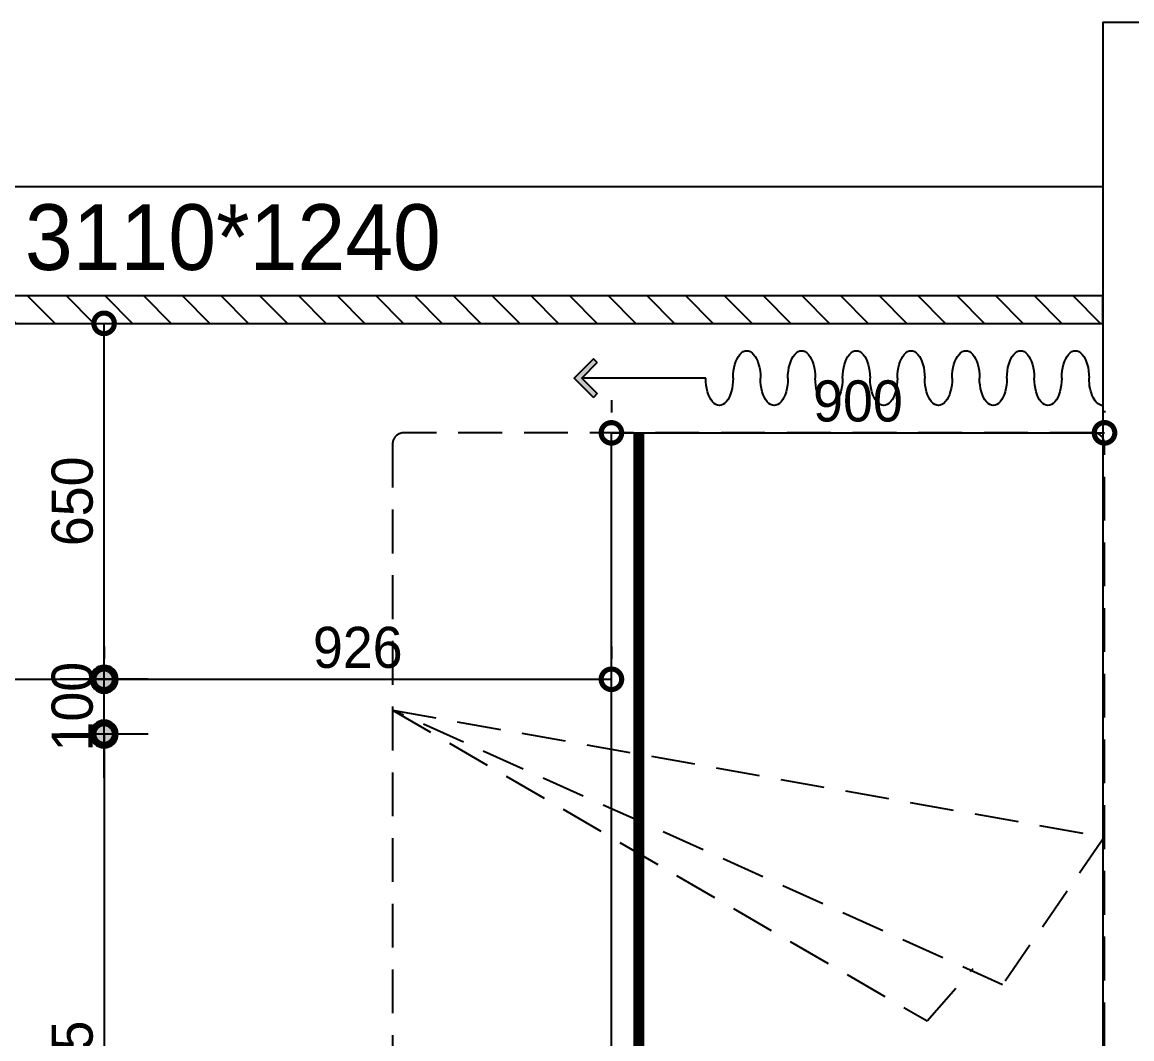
# Model space of a CAD drawing. Header units: inches. Extents: x -63256 to 33689, y -34490 to 100230.
# Drawn here: x -436 to 1590, y 11737 to 13594 of the extents above; entities that cross this region are included whole.
import ezdxf

# ---------------------------------------------------------------- set-up
doc = ezdxf.new("R2010")
doc.units = ezdxf.units.IN
doc.header["$LTSCALE"] = 100
doc.header["$MEASUREMENT"] = 0
doc.linetypes.add('DH-HID2', pattern=[1.2, 0.8, -0.4])
doc.linetypes.add('HID', pattern=[2.5, 1.5, -1])
for name, color, linetype in [('0-ELC TEXT', 7, 'Continuous'), ('01. F-소품', 3, 'Continuous'), ('06-LIGHT', 4, 'Continuous'), ('07-DIM WAL', 5, 'Continuous'), ('3.기호.계단선', 30, 'Continuous'), ('C-WIN', 4, 'Continuous'), ('FU-FURM', 251, 'DH-HID2'), ('RC-LIGHT', 7, 'Continuous'), ('도면층2', 2, 'Continuous')]:
    doc.layers.add(name, color=color, linetype=linetype)
doc.styles.add('스타일1', font='')
doc.styles.add('코레일둥고', font='')
doc.styles.get('스타일1').set_extended_font_data('HYwulM')
doc.styles.get('코레일둥고').set_extended_font_data('Korail Round Gothic Medium')
doc.dimstyles.new('30', dxfattribs={"dimscale": 30, "dimtxt": 2.5, "dimasz": 2.5, "dimexe": 1.25, "dimexo": 2, "dimtad": 1, "dimdec": 0, "dimtxsty": '스타일1', "dimblk": 'DOTSMALL', "dimcen": 2.5, "dimclrd": 1, "dimclre": 1, "dimclrt": 2, "dimadec": 0, "dimazin": 0, "dimtfac": 1, "dimtix": 1, "dimtmove": 0, "dimatfit": 3, "dimldrblk": 'DOTSMALL', "dimfxl": 1.25, "dimarcsym": 0})

# ---------------------------------------------------------------- blocks, each defined once
blk = doc.blocks.new('vuidauseh')
at = {"layer": 'C-WIN'}
blk.add_lwpolyline([(-54854.5, 13293.6), (-51744.5, 13293.6), (-51744.5, 13093.6), (-54854.5, 13093.6)], close=True, dxfattribs=at)
at = {"layer": '도면층2'}
for q in [(-50884.5, 13593.6), (-51744.5, 8913.6)]:
    blk.add_line((-51744.5, 13593.6), q, dxfattribs=at)
at = {"layer": '0-ELC TEXT', "style": '코레일둥고'}
blk.add_text('3110*1240', height=120, dxfattribs=at).set_placement((-53712.7, 13141.1))
blk = doc.blocks.new('VUDASAUSEH')
at = {"layer": '3.기호.계단선'}
h = blk.add_hatch(dxfattribs=at)
h.set_pattern_fill('_USER', color=256, scale=50, angle=135, pattern_type=0)
h.set_pattern_definition([(135, (63784.06, -229590.68), (-35.355339, -35.355339), [])])
h.paths.add_polyline_path([(-24263.2, -5376.4), (-24263.2, -5326.4), (-27613.2, -5326.4), (-27613.2, -5376.4)])
blk.add_lwpolyline([(-24263.2, -5376.4), (-24263.2, -5326.4), (-27613.2, -5326.4), (-27613.2, -5376.4), (-24263.2, -5376.4)], dxfattribs=at)
at = {"layer": 'FU-FURM', "color": 8}
for p, q in [((-25560, -6082.9), (-24584, -6650.4)), ((-24446, -6584.4), (-25560, -6082.9)), ((-25560, -6082.9), (-24260, -6314.4)), ((-24260, -6314.4), (-24446, -6584.4)), ((-24584, -6650.4), (-24500, -6554.4))]:
    blk.add_line(p, q, dxfattribs=at)
blk.add_lwpolyline([(-25540, -7676.4), (-24280, -7676.4, 0.414214), (-24260, -7656.4), (-24260, -5596.4, 0.414214), (-24280, -5576.4), (-25540, -5576.4, 0.414214), (-25560, -5596.4), (-25560, -7656.4, 0.414214)], format="xyb", close=True, dxfattribs=at)
blk.add_blockref('vuidauseh', (27481.3, -18420))
blk = doc.blocks.new('FFSFDF')
at = {"layer": '01. F-소품'}
blk.add_hatch(color=8, dxfattribs=at).paths.add_polyline_path([(1567672.9, 1746751.1), (1567679.9, 1746744.1), (1567715.3, 1746779.4), (1567679.9, 1746814.8), (1567672.9, 1746807.7), (1567701.2, 1746779.4)])
at = {"layer": '01. F-소품', "color": 8}
for p, q in [((1567672.9, 1746807.7), (1567679.9, 1746814.8)), ((1567474.8, 1746779.4), (1567701.2, 1746779.4)), ((1567672.9, 1746751.1), (1567679.9, 1746744.1))]:
    blk.add_line(p, q, dxfattribs=at)
for points in [[(1567672.9, 1746807.7), (1567701.2, 1746779.4), (1567672.9, 1746751.1)], [(1567679.9, 1746814.8), (1567715.3, 1746779.4), (1567679.9, 1746744.1)]]:
    blk.add_lwpolyline(points, dxfattribs=at)
for centre, start_param, end_param in [((1566799.8, 1746779.4), 1.570796, 4.712389), ((1566899.8, 1746779.4), 1.570796, 4.712389), ((1566999.8, 1746779.4), 1.570796, 4.712389), ((1567099.8, 1746779.4), 1.570796, 4.712389), ((1567199.8, 1746779.4), 1.570796, 4.712389), ((1567299.8, 1746779.4), 1.570796, 4.712389), ((1567399.8, 1746779.4), 1.570796, 4.712389), ((1566749.8, 1746779.4), 6.283185, 7.853982), ((1566849.8, 1746779.4), 4.712389, 7.853982), ((1566949.8, 1746779.4), 4.712389, 7.853982), ((1567049.8, 1746779.4), 4.712389, 7.853982), ((1567149.8, 1746779.4), 4.712389, 7.853982), ((1567249.8, 1746779.4), 4.712389, 7.853982), ((1567349.8, 1746779.4), 4.712389, 7.853982), ((1567449.8, 1746779.4), 4.712389, 7.853982)]:
    blk.add_ellipse(centre, major_axis=(0, -50), ratio=0.5, start_param=start_param, end_param=end_param, dxfattribs=at)
blk = doc.blocks.new('_DOTSMALL')
at = {"color": 0, "linetype": 'ByBlock', "const_width": 0.5}
blk.add_lwpolyline([(-0.0625, 0, 1), (0.0625, 0, 1)], format="xyb", close=True, dxfattribs=at)
blk = doc.blocks.new('*D180')
at = {"layer": '07-DIM WAL', "color": 1, "lineweight": -2, "transparency": 16777216}
for p, q in [((639.6, 12903.6), (639.6, 12881.1)), ((1540, 12883.6), (1540, 12881.1)), ((639.6, 12843.6), (1540, 12843.6))]:
    blk.add_line(p, q, dxfattribs=at)
at = {"layer": 'Defpoints', "color": 0, "transparency": 16777216}
for p in [(639.6, 12843.6), (1540, 12843.6), (1540, 12823.6)]:
    blk.add_point(p, dxfattribs=at)
at = {"layer": '07-DIM WAL', "color": 1, "lineweight": -2, "transparency": 16777216, "xscale": 75, "yscale": 75, "zscale": 75, "rotation": 180}
blk.add_blockref('_DOTSMALL', (639.6, 12843.6), dxfattribs=at)
at = {"layer": '07-DIM WAL', "color": 1, "lineweight": -2, "transparency": 16777216, "xscale": 75, "yscale": 75, "zscale": 75}
blk.add_blockref('_DOTSMALL', (1540, 12843.6), dxfattribs=at)
at = {"layer": '07-DIM WAL', "color": 2, "transparency": 16777216, "insert": (1089.8, 12901.4), "char_height": 75, "attachment_point": 5, "style": '스타일1'}
blk.add_mtext('900', dxfattribs=at)
blk = doc.blocks.new('1')
at = {"linetype": 'Continuous'}
h = blk.add_hatch(color=4, dxfattribs=at)
h.dxf.hatch_style = 1
edge = h.paths.add_edge_path()
edge.add_arc((11539653.5, -14273503.8), 37.5, 0, 360)
at = {"color": 1, "linetype": 'Continuous'}
for p, q in [((11539653.5, -14273637.1), (11539653.5, -14273370.5)), ((11539520.2, -14273503.8), (11539786.8, -14273503.8))]:
    blk.add_line(p, q, dxfattribs=at)
at = {"color": 4, "linetype": 'Continuous'}
for radius in [41.5, 37.5]:
    blk.add_circle((11539653.5, -14273503.8), radius, dxfattribs=at)
blk = doc.blocks.new('*D194')
at = {"layer": '07-DIM WAL', "color": 1, "lineweight": -2, "transparency": 16777216}
for p, q in [((-286.8, 12218.6), (-286.8, 12468.6)), ((-226.8, 12393.6), (-249.3, 12393.6)), ((-346.8, 12293.6), (-324.3, 12293.6))]:
    blk.add_line(p, q, dxfattribs=at)
at = {"layer": 'Defpoints', "color": 0, "transparency": 16777216}
for p in [(-286.8, 12393.6), (-286.8, 12393.6), (-286.8, 12293.6)]:
    blk.add_point(p, dxfattribs=at)
at = {"layer": '07-DIM WAL', "color": 1, "lineweight": -2, "transparency": 16777216, "xscale": 75, "yscale": 75, "zscale": 75}
for p, rotation in [((-286.8, 12393.6), 270), ((-286.8, 12293.6), 90)]:
    blk.add_blockref('_DOTSMALL', p, dxfattribs=dict(at, rotation=rotation))
at = {"layer": '07-DIM WAL', "color": 2, "transparency": 16777216, "insert": (-344.6, 12343.6), "char_height": 75, "attachment_point": 5, "rotation": 90, "style": '스타일1'}
blk.add_mtext('100', dxfattribs=at)
blk = doc.blocks.new('*D199')
at = {"layer": '07-DIM WAL', "color": 1, "lineweight": -2, "transparency": 16777216}
for p, q in [((-1486.8, 12453.6), (-1486.8, 12431.1)), ((-286.8, 12453.6), (-286.8, 12431.1)), ((-1486.8, 12393.6), (-286.8, 12393.6))]:
    blk.add_line(p, q, dxfattribs=at)
at = {"layer": 'Defpoints', "color": 0, "transparency": 16777216}
for p in [(-1486.8, 12393.6), (-286.8, 12393.6), (-286.8, 12393.6)]:
    blk.add_point(p, dxfattribs=at)
at = {"layer": '07-DIM WAL', "color": 1, "lineweight": -2, "transparency": 16777216, "xscale": 75, "yscale": 75, "zscale": 75, "rotation": 180}
blk.add_blockref('_DOTSMALL', (-1486.8, 12393.6), dxfattribs=at)
at = {"layer": '07-DIM WAL', "color": 1, "lineweight": -2, "transparency": 16777216, "xscale": 75, "yscale": 75, "zscale": 75}
blk.add_blockref('_DOTSMALL', (-286.8, 12393.6), dxfattribs=at)
at = {"layer": '07-DIM WAL', "color": 2, "transparency": 16777216, "insert": (-886.8, 12451.3), "char_height": 75, "attachment_point": 5, "style": '스타일1'}
blk.add_mtext('1200', dxfattribs=at)
blk = doc.blocks.new('*D200')
at = {"layer": '07-DIM WAL', "color": 1, "lineweight": -2, "transparency": 16777216}
for p, q in [((-286.8, 12453.6), (-286.8, 12431.1)), ((639.6, 12453.6), (639.6, 12431.1)), ((-286.8, 12393.6), (639.6, 12393.6))]:
    blk.add_line(p, q, dxfattribs=at)
at = {"layer": 'Defpoints', "color": 0, "transparency": 16777216}
for p in [(-286.8, 12393.6), (639.6, 12393.6), (639.6, 12393.6)]:
    blk.add_point(p, dxfattribs=at)
at = {"layer": '07-DIM WAL', "color": 1, "lineweight": -2, "transparency": 16777216, "xscale": 75, "yscale": 75, "zscale": 75, "rotation": 180}
blk.add_blockref('_DOTSMALL', (-286.8, 12393.6), dxfattribs=at)
at = {"layer": '07-DIM WAL', "color": 1, "lineweight": -2, "transparency": 16777216, "xscale": 75, "yscale": 75, "zscale": 75}
blk.add_blockref('_DOTSMALL', (639.6, 12393.6), dxfattribs=at)
at = {"layer": '07-DIM WAL', "color": 2, "transparency": 16777216, "insert": (176.4, 12451.4), "char_height": 75, "attachment_point": 5, "style": '스타일1'}
blk.add_mtext('926', dxfattribs=at)
blk = doc.blocks.new('*D201')
at = {"layer": '07-DIM WAL', "color": 1, "lineweight": -2, "transparency": 16777216}
for p, q in [((-346.8, 12293.6), (-324.3, 12293.6)), ((-286.8, 12293.6), (-286.8, 11028.6)), ((-346.8, 11028.6), (-324.3, 11028.6))]:
    blk.add_line(p, q, dxfattribs=at)
at = {"layer": 'Defpoints', "color": 0, "transparency": 16777216}
for p in [(-286.8, 12293.6), (-286.8, 11028.6), (-286.8, 11028.6)]:
    blk.add_point(p, dxfattribs=at)
at = {"layer": '07-DIM WAL', "color": 1, "lineweight": -2, "transparency": 16777216, "xscale": 75, "yscale": 75, "zscale": 75}
for p, rotation in [((-286.8, 12293.6), 90), ((-286.8, 11028.6), 270)]:
    blk.add_blockref('_DOTSMALL', p, dxfattribs=dict(at, rotation=rotation))
at = {"layer": '07-DIM WAL', "color": 2, "transparency": 16777216, "insert": (-344.6, 11661.1), "char_height": 75, "attachment_point": 5, "rotation": 90, "style": '스타일1'}
blk.add_mtext('1265', dxfattribs=at)
blk = doc.blocks.new('*D204')
at = {"layer": '07-DIM WAL', "color": 1, "lineweight": -2, "transparency": 16777216}
for p, q in [((-346.8, 13043.6), (-324.3, 13043.6)), ((-286.8, 12393.6), (-286.8, 13043.6)), ((-346.8, 12393.6), (-324.3, 12393.6))]:
    blk.add_line(p, q, dxfattribs=at)
at = {"layer": 'Defpoints', "color": 0, "transparency": 16777216}
for p in [(-286.8, 13043.6), (-286.8, 13043.6), (-286.8, 12393.6)]:
    blk.add_point(p, dxfattribs=at)
at = {"layer": '07-DIM WAL', "color": 1, "lineweight": -2, "transparency": 16777216, "xscale": 75, "yscale": 75, "zscale": 75}
for p, rotation in [((-286.8, 13043.6), 90), ((-286.8, 12393.6), 270)]:
    blk.add_blockref('_DOTSMALL', p, dxfattribs=dict(at, rotation=rotation))
at = {"layer": '07-DIM WAL', "color": 2, "transparency": 16777216, "insert": (-344.6, 12718.6), "char_height": 75, "attachment_point": 5, "rotation": 90, "style": '스타일1'}
blk.add_mtext('650', dxfattribs=at)

msp = doc.modelspace()

# ---------------------------------------------------------------- linework, layer by layer
at = {"layer": '06-LIGHT'}
for p, q in [((639.6, 8913.6), (639.6, 12843.6)), ((639.6, 12843.6), (1536.8, 12843.6))]:
    msp.add_line(p, q, dxfattribs=at)
at = {"layer": '06-LIGHT', "color": 10, "linetype": 'HID', "const_width": 20}
msp.add_lwpolyline([(689.6, 12843.6), (689.6, 8913.6)], dxfattribs=at)

# ---------------------------------------------------------------- block references
msp.add_blockref('VUDASAUSEH', (25800, 18420))
at = {"color": 0, "xscale": -1}
msp.add_blockref('FFSFDF', (1568286.6, -1733835.8), dxfattribs=at)
at = {"layer": 'RC-LIGHT', "xscale": -0.6024096385271789, "yscale": 0.6024096385271789, "zscale": 0.6024096385271789}
for p in [(6951311.7, 8610889.9), (6951311.7, 8610789.9)]:
    msp.add_blockref('1', p, dxfattribs=at)

# ---------------------------------------------------------------- dimensions: what is measured, and where the dimension line sits
at = {"layer": '07-DIM WAL'}
for base, p1, p2, picture, middle in [((-286.8, 13043.6), (-286.8, 12393.6), (-286.8, 13043.6), '*D204', (-344.6, 12718.6)), ((-286.8, 12393.6), (-286.8, 12293.6), (-286.8, 12393.6), '*D194', (-344.6, 12343.6)), ((-286.8, 11028.6), (-286.8, 12293.6), (-286.8, 11028.6), '*D201', (-344.6, 11661.1))]:
    dim = msp.add_linear_dim(base=base, p1=p1, p2=p2, angle=90, dimstyle='30', dxfattribs=at)
    dim.commit()
    dim.dimension.update_dxf_attribs({"geometry": picture, "text_midpoint": middle})
for base, p1, p2, picture, middle in [((1540, 12843.6), (639.6, 12843.6), (1540, 12823.6), '*D180', (1089.8, 12901.4)), ((-286.8, 12393.6), (-1486.8, 12393.6), (-286.8, 12393.6), '*D199', (-886.8, 12451.3)), ((639.6, 12393.6), (-286.8, 12393.6), (639.6, 12393.6), '*D200', (176.4, 12451.4))]:
    dim = msp.add_linear_dim(base=base, p1=p1, p2=p2, dimstyle='30', dxfattribs=at)
    dim.commit()
    dim.dimension.update_dxf_attribs({"geometry": picture, "text_midpoint": middle})

doc.saveas('drawing.dxf')
